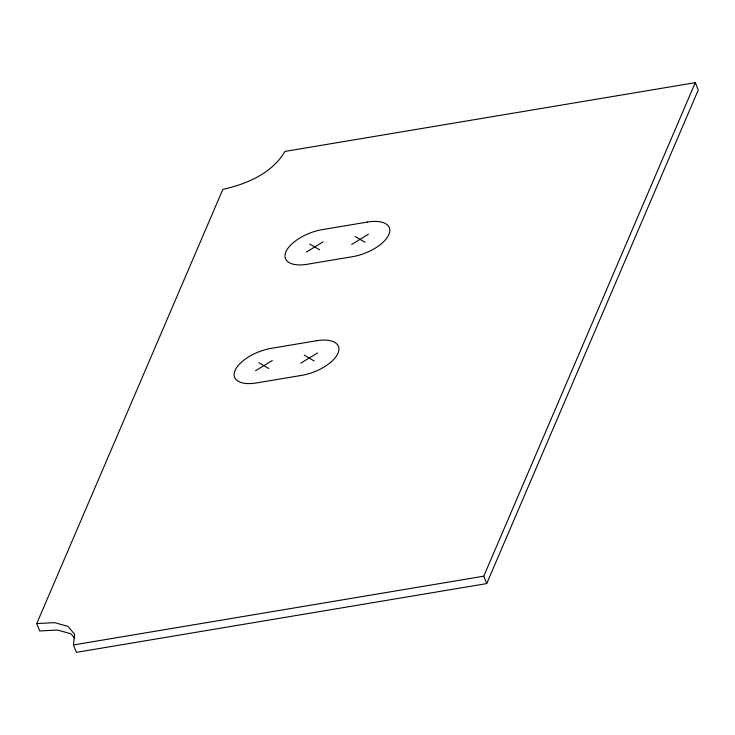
<?xml version="1.0" encoding="UTF-8"?>
<svg xmlns="http://www.w3.org/2000/svg" width="735" height="735" viewBox="0 0 735 735"><rect width="100%" height="100%" fill="white"/><g stroke="black" fill="none" stroke-linecap="round" stroke-linejoin="round"><path stroke-width="1.1" d="M36.75 623.565L222.843 189.373C246.758 184.044 272.06 173.432 284.978 151.419L695.292 82.651L698.25 90.047L486.717 583.581L76.403 652.349L73.445 644.953L74.557 634.231L67.969 626.404L54.693 622.655L36.75 623.565L39.708 630.961L57.652 630.051L70.918 633.8L74.584 638.145M486.717 583.581L483.768 576.185L695.292 82.651M306.385 252.059L323.106 241.843M351.679 244.47L368.41 234.244M255.514 370.743L272.235 360.527M300.808 363.154L317.538 352.938M73.445 644.953L483.768 576.185M355.106 236.477L364.983 242.238M309.802 244.075L319.688 249.827M304.235 355.17L314.111 360.922M258.931 362.759L268.817 368.52M367.463 222.053L322.16 229.642A31.513 14.7 -21.8 0 0 285.915 251.783A31.513 14.7 -21.8 0 0 307.322 264.26L352.625 256.671A31.513 14.7 -21.8 0 0 388.87 234.529A31.513 14.7 -21.8 0 0 367.463 222.053M316.592 340.737L271.298 348.326A31.513 14.7 -21.8 0 0 235.053 370.468A31.513 14.7 -21.8 0 0 256.46 382.944L301.754 375.355A31.513 14.7 -21.8 0 0 337.999 353.213A31.513 14.7 -21.8 0 0 316.592 340.737"/></g></svg>
